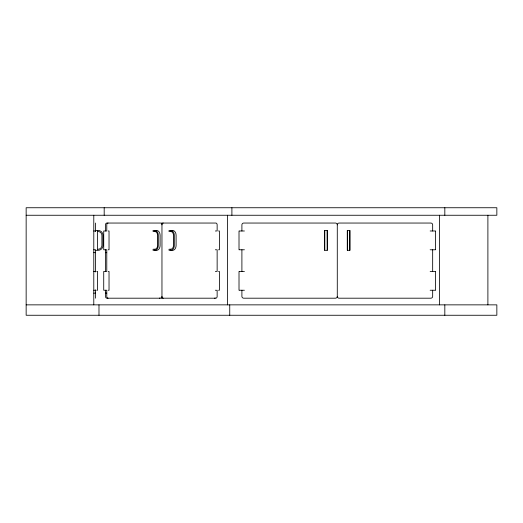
<?xml version="1.0" encoding="UTF-8"?>
<svg xmlns="http://www.w3.org/2000/svg" width="523" height="523" viewBox="0 0 523 523"><rect width="100%" height="100%" fill="white"/><g stroke="black" fill="none" stroke-linecap="round" stroke-linejoin="round"><path stroke-width="0.78" d="M324.705 250.327L324.705 230.447L327.235 230.447L327.313 249.236L327.235 250.327L324.705 250.327L324.705 230.447M347.331 230.447L347.331 250.327L349.861 250.327L349.861 230.447L347.331 230.447L347.331 250.327M349.861 230.447L349.861 250.327M26.15 215.254L496.85 215.254L496.85 207.742L26.15 207.742L26.15 315.258L496.85 315.258L496.85 304.857L26.15 304.857M95.591 230.447L98.193 230.447A4.831 4.831 0 0 1 102.998 235.258L102.998 245.516A4.831 4.831 0 0 1 98.193 250.327L95.591 250.327M93.787 230.989L95.591 230.989M108.183 230.989L109.032 230.989L109.032 249.778L108.183 249.778M215.365 230.989L216.502 230.989M218.549 230.989L219.399 230.989L219.399 249.778L218.549 249.778M239.384 230.989L244.418 230.989M430.148 230.989L435.182 230.989M156.07 231.539L153.121 231.539L153.069 230.447L156.697 230.447A4.831 3.413 90 0 1 160.097 235.258L160.097 245.516A4.831 3.413 90 0 1 156.697 250.327L153.069 250.327L153.121 249.236L154.913 249.236M172.538 231.539L169.014 231.539L169.066 230.447L172.695 230.447A4.831 3.413 90 0 1 176.094 235.258L176.094 245.516A4.831 3.413 -90 0 1 172.695 250.327L169.066 250.327L169.014 249.236L170.799 249.236M93.787 249.778L95.591 249.778L95.591 271.999M215.365 249.778L216.502 249.778M239.384 249.778L244.418 249.778M430.148 249.778L435.182 249.778M93.787 252.668L95.591 252.668M105.502 252.668L106.777 252.668M93.787 271.457L95.591 271.457M96.729 271.457L97.579 271.457L97.579 290.245L96.729 290.245M108.183 271.457L109.032 271.457L109.032 290.245L108.183 290.245M215.365 271.457L216.502 271.457M218.549 271.457L219.399 271.457L219.399 290.245L218.549 290.245M239.384 271.457L244.418 271.457M430.148 271.457L435.182 271.457M93.787 290.245L95.591 290.245M215.365 290.245L216.502 290.245M239.384 290.245L244.418 290.245M430.148 290.245L435.182 290.245M93.787 293.135L95.591 293.135M105.502 293.135L106.777 293.135M487.894 215.254L487.894 304.857M444.825 207.742L444.825 215.254M444.825 304.857L444.825 315.258M439.588 215.254L439.588 304.857M435.554 230.989L435.554 249.778M435.554 271.457L435.554 290.245M432.665 230.989L432.665 224.851A1.804 1.804 0 0 0 430.854 223.046L339.087 223.046A1.804 1.804 0 0 0 337.283 224.851L337.283 296.384A1.804 1.804 0 0 0 339.087 298.195L430.854 298.195A1.804 1.804 0 0 0 432.665 296.384L432.665 290.245M432.665 249.778L432.665 271.457M327.235 230.447L327.235 250.327M241.901 230.989L241.901 224.851A1.804 1.804 0 0 1 243.705 223.046L335.478 223.046A1.804 1.804 0 0 1 337.283 224.851M241.901 249.778L241.901 271.457M241.901 290.245L241.901 296.384A1.804 1.804 0 0 0 243.705 298.195L335.478 298.195A1.804 1.804 0 0 0 337.283 296.384M239.011 230.989L239.011 249.778M239.011 271.457L239.011 290.245M231.898 207.742L231.898 215.254M229.741 304.857L229.741 315.258M227.583 215.254L227.583 304.857M217.143 230.989L217.143 224.851A1.804 1.275 -90 0 0 215.868 223.046L161.96 223.046A1.804 1.275 -90 0 0 161.326 223.288M217.143 249.778L217.143 271.457M217.143 290.245L217.143 296.384A1.804 1.275 -90 0 1 215.868 298.195L161.96 298.195A1.804 1.275 -90 0 1 161.326 297.953M163.241 223.046A1.804 1.275 90 0 0 161.96 224.851L161.96 296.384A1.804 1.275 90 0 0 163.241 298.195M105.502 230.989L105.502 224.851A1.804 1.275 -90 0 1 106.777 223.046L160.685 223.046A1.804 1.275 -90 0 1 161.96 224.851M105.502 249.778L105.502 271.457M105.502 290.245L105.502 296.384A1.804 1.275 90 0 0 106.777 298.195L160.685 298.195A1.804 1.275 90 0 0 161.96 296.384M104.188 207.742L104.188 215.254M98.984 304.857L98.984 315.258M97.579 230.989L97.579 249.778M95.591 223.046L95.591 231.539M95.591 289.879L95.591 298.195M93.787 215.254L93.787 304.857M98.049 231.539A3.844 3.844 0 0 1 101.907 235.402L101.907 245.372A3.844 3.844 0 0 1 98.049 249.236M154.906 230.447A4.831 3.413 90 0 1 158.306 235.258L158.306 245.516A4.831 3.413 90 0 1 154.906 250.327M108.058 298.195A1.804 1.275 -90 0 1 106.777 296.384L106.777 290.245L103.724 290.245L103.724 271.457L106.777 271.457L106.777 249.778L103.724 249.778L103.724 230.989L106.777 230.989L106.777 224.851A1.804 1.275 90 0 1 108.058 223.046M170.746 249.236A3.844 2.72 -90 0 0 173.479 245.372L173.479 235.402A3.844 2.72 90 0 0 170.746 231.539M170.91 250.327A4.831 3.413 -90 0 0 174.309 245.516L174.309 235.258A4.831 3.413 90 0 0 170.91 230.447M154.86 249.236A3.844 2.72 -90 0 0 157.593 245.372L157.593 235.402A3.844 2.72 -90 0 0 154.86 231.539M160.045 297.953A1.804 1.275 90 0 1 159.41 298.195M215.228 297.953A1.804 1.275 -90 0 1 214.587 298.195"/></g></svg>
